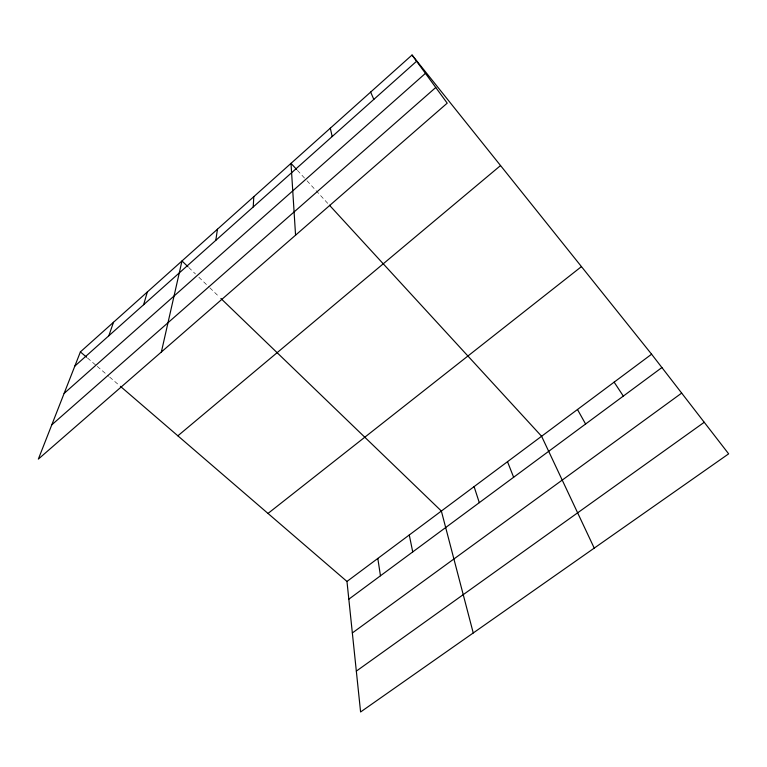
<?xml version="1.0" encoding="UTF-8"?>
<svg xmlns="http://www.w3.org/2000/svg" width="767" height="767" viewBox="0 0 767 767"><rect width="100%" height="100%" fill="white"/><g stroke="black" fill="none" stroke-linecap="round" stroke-linejoin="round"><path stroke-width="0.58" stroke-dasharray="3.83 2.88" d="M87.496 357.997L96.354 365.629M97.246 366.386L108.77 376.309M109.652 377.076L119.499 385.552M188.74 267.472L195.489 273.982M198.864 277.232L208.998 287.002M209.842 287.817L219.189 296.829M297.404 170.322L306.196 179.89M306.992 180.763L328.631 204.329"/><path stroke-width="1.15" d="M253.235 206.965L253.791 196.678M215.795 240.349L217.464 229.199M161.367 352.005L181.98 260.962L187.896 266.657M143.63 304.72L147.331 291.978M108.828 335.764L113.487 322.274M80.401 351.89L38.35 459.097L447.209 103.161L412.042 55.023L80.401 351.89L86.604 357.23M74.84 366.08L416.586 61.255M64.121 393.394L425.436 73.364M51.801 424.813L435.761 87.496M177.867 435.819L500.544 165.567M267.999 513.439L581.453 266.609M346.972 581.453L651.595 354.21L728.65 453.843L360.595 711.977L346.972 581.453L120.4 386.328M348.822 599.2L661.911 367.546M352.35 632.948L681.671 393.097M356.339 671.115L704.24 422.272M220.896 298.478L441.361 511.033L473.249 632.967M296.608 169.449L291.009 163.361L295.563 235.181M329.436 205.201L541.598 436.26L594.233 548.108M412.042 55.023L651.595 354.21M614.127 382.148L623.331 396.098M577.474 409.501L585.595 424.017M370.653 92.069L373.817 99.403M507.505 461.696L513.631 477.266M474.092 486.614L479.298 502.663M330.328 128.175L332.169 136.555M409.271 534.973L412.732 551.914M377.815 558.443L380.461 575.796"/></g></svg>
